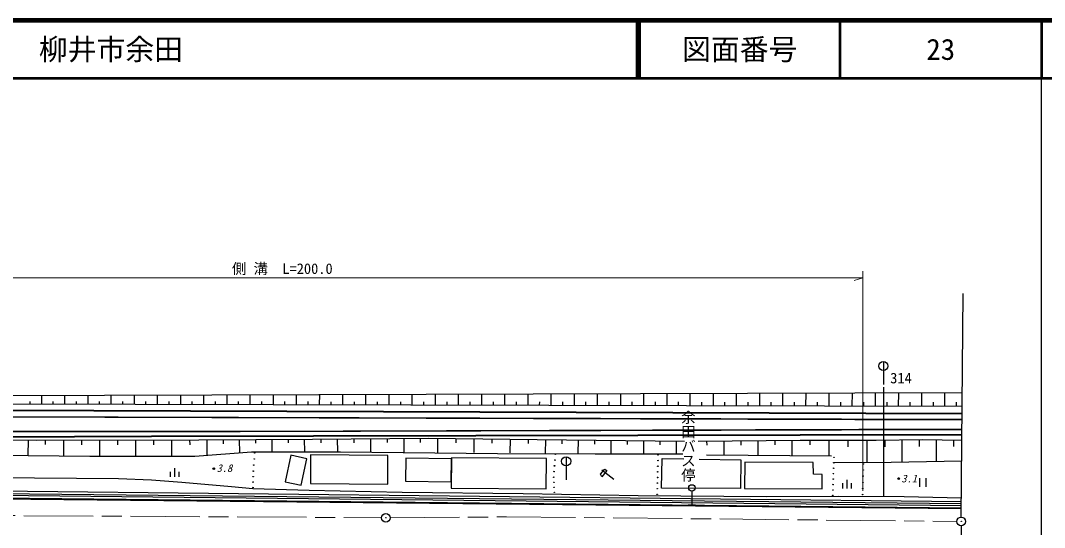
# Model space of a CAD drawing. Units: millimetres, scale not verified. Extents: x 40000 to 680000, y 20000 to 380000.
# Drawn here: x 401832 to 579500, y 292092 to 380000 of the extents above; entities that cross this region are included whole.
import ezdxf
from ezdxf.enums import TextEntityAlignment as Align

# ---------------------------------------------------------------- set-up
doc = ezdxf.new("R2010")
doc.units = ezdxf.units.MM
doc.header["$LTSCALE"] = 1000
doc.linetypes.add('CHAIN', pattern=[18.5, 12, -1.5, 3.5, -1.5])
for name, color, linetype, lineweight in [('M-BGD', 7, 'Continuous', 25), ('M-BMK', 2, 'CHAIN', 13), ('M-BMK-OTRS', 5, 'Continuous', 25), ('M-BMK-SRVR', 3, 'Continuous', 25), ('M-STR-HTXT', 7, 'Continuous', 13), ('M-STR-STRC', 7, 'Continuous', 25), ('M-TTL', 2, 'Continuous', 140), ('M-TTL-BAND', 7, 'Continuous', 25), ('M-TTL-LINE', 7, 'Continuous', 50)]:
    doc.layers.add(name, color=color, linetype=linetype, lineweight=lineweight)
doc.layers.add('M-TTL-TXT', color=7, linetype='Continuous')
doc.styles.add('@ＭＳ ゴシック', font='')
doc.styles.add('ＭＳ ゴシック', font='')
doc.styles.get('@ＭＳ ゴシック').set_extended_font_data('@MS Gothic')
doc.styles.get('ＭＳ ゴシック').set_extended_font_data('MS Gothic')

msp = doc.modelspace()

# ---------------------------------------------------------------- linework, layer by layer
at = {"layer": 'M-BGD'}
for p, q in [((565134, 315438), (366517, 314801)), ((405520, 313535), (405524, 314926)), ((409538, 313524), (409542, 314939)), ((413556, 313514), (413560, 314952)), ((417575, 313503), (417578, 314965)), ((421593, 313493), (421597, 314978)), ((425611, 313482), (425615, 314990)), ((429629, 313472), (429633, 315003)), ((433647, 313461), (433651, 315016)), ((437665, 313451), (437669, 315029)), ((441683, 313440), (441687, 315042)), ((445701, 313430), (445705, 315055)), ((449719, 313419), (449724, 315068)), ((453737, 313409), (453742, 315081)), ((457756, 313398), (457760, 315094)), ((461774, 313388), (461778, 315106)), ((465792, 313377), (465796, 315119)), ((469810, 313367), (469814, 315132)), ((473828, 313356), (473833, 315145)), ((477846, 313346), (477851, 315158)), ((481864, 313335), (481869, 315171)), ((485882, 313325), (485887, 315184)), ((489900, 313314), (489905, 315197)), ((493918, 313304), (493923, 315210)), ((497936, 313293), (497942, 315223)), ((501955, 313283), (501960, 315235)), ((505973, 313272), (505978, 315248)), ((509991, 313262), (509996, 315261)), ((514009, 313251), (514014, 315274)), ((518027, 313241), (518032, 315287)), ((522045, 313230), (522050, 315300)), ((526063, 313220), (526069, 315313)), ((530081, 313209), (530087, 315326)), ((534099, 313199), (534105, 315339)), ((538117, 313188), (538123, 315352)), ((542136, 313178), (542141, 315364)), ((546154, 313167), (546159, 315377)), ((550172, 313157), (550178, 315390)), ((554190, 313146), (554196, 315403)), ((558208, 313136), (558214, 315416)), ((562226, 313125), (562232, 315429)), ((366344, 313637), (565240, 313117)), ((403511, 313540), (403512, 313954)), ((407529, 313529), (407530, 313950)), ((411547, 313519), (411549, 313947)), ((415566, 313508), (415567, 313943)), ((419584, 313498), (419585, 313940)), ((423602, 313487), (423603, 313936)), ((427620, 313477), (427621, 313933)), ((431638, 313466), (431639, 313929)), ((435656, 313456), (435657, 313926)), ((439674, 313445), (439675, 313922)), ((443692, 313435), (443693, 313919)), ((447710, 313424), (447712, 313915)), ((451728, 313414), (451730, 313912)), ((455746, 313403), (455748, 313909)), ((459765, 313393), (459766, 313905)), ((463783, 313382), (463784, 313902)), ((467801, 313372), (467802, 313898)), ((471819, 313361), (471820, 313895)), ((475837, 313351), (475838, 313891)), ((479855, 313340), (479856, 313888)), ((483873, 313330), (483875, 313884)), ((487891, 313319), (487893, 313881)), ((491909, 313309), (491911, 313877)), ((495927, 313298), (495929, 313874)), ((499946, 313288), (499947, 313870)), ((503964, 313277), (503965, 313867)), ((507982, 313267), (507983, 313863)), ((512000, 313256), (512001, 313860)), ((516018, 313246), (516019, 313856)), ((520036, 313235), (520038, 313853)), ((524054, 313225), (524056, 313849)), ((528072, 313214), (528074, 313846)), ((532090, 313204), (532092, 313842)), ((536108, 313193), (536110, 313839)), ((540126, 313183), (540128, 313835)), ((544145, 313172), (544146, 313832)), ((548163, 313162), (548164, 313828)), ((552181, 313151), (552183, 313825)), ((556199, 313141), (556201, 313822)), ((560217, 313130), (560219, 313818)), ((564235, 313120), (564237, 313815)), ((366346, 311410), (565205, 310867)), ((366380, 311350), (565205, 310767)), ((366424, 312579), (565214, 311912)), ((366424, 312479), (565214, 311812)), ((439960, 308818), (565166, 309191)), ((366315, 307701), (424587, 307979)), ((366315, 307601), (424588, 307879)), ((366323, 308831), (439960, 308818)), ((366323, 308731), (439960, 308718)), ((375836, 307492), (404577, 307243)), ((424587, 307979), (565184, 308271)), ((424588, 307879), (565184, 308171)), ((432749, 307301), (452480, 307431)), ((439960, 308718), (565166, 309091)), ((445433, 307384), (445447, 305224)), ((448252, 307403), (448256, 306749)), ((451071, 307421), (451085, 305224)), ((452480, 307431), (472632, 307575)), ((453920, 307441), (453924, 306776)), ((456799, 307462), (456815, 305224)), ((459677, 307482), (459682, 306800)), ((462556, 307503), (462573, 305190)), ((465435, 307523), (465440, 306818)), ((468314, 307544), (468331, 305153)), ((471193, 307564), (471198, 306836)), ((472632, 307575), (491491, 307326)), ((474204, 307554), (474172, 305116)), ((477347, 307512), (477337, 306787)), ((480490, 307471), (480459, 305076)), ((483633, 307429), (483624, 306717)), ((486777, 307388), (486745, 305035)), ((403140, 307256), (403117, 304631)), ((404577, 307243), (432749, 307301)), ((406142, 307246), (406143, 306456)), ((409272, 307253), (409277, 304591)), ((412402, 307259), (412404, 306452)), ((415532, 307266), (415538, 304550)), ((418663, 307272), (418664, 306449)), ((421793, 307278), (421799, 304509)), ((424923, 307285), (424925, 306446)), ((428053, 307291), (428059, 304468)), ((431184, 307298), (431185, 306443)), ((434158, 307310), (434176, 304607)), ((436977, 307329), (436982, 306580)), ((439796, 307347), (439811, 305057)), ((442614, 307366), (442619, 306723)), ((489920, 307346), (489911, 306647)), ((491491, 307326), (517016, 307077)), ((492909, 307312), (492887, 304996)), ((495746, 307284), (495739, 306592)), ((498582, 307256), (498559, 304959)), ((501418, 307229), (501411, 306542)), ((504254, 307201), (504232, 304923)), ((507090, 307173), (507083, 306493)), ((509926, 307146), (509904, 304886)), ((512762, 307118), (512756, 306443)), ((515598, 307090), (515577, 304850)), ((519405, 307077), (537124, 307223)), ((520882, 307089), (520888, 306365)), ((523835, 307113), (523855, 304653)), ((526788, 307137), (526794, 306385)), ((529741, 307162), (529762, 304607)), ((532694, 307186), (532700, 306406)), ((535647, 307211), (535669, 304561)), ((537124, 307223), (550313, 307223)), ((538772, 307223), (538772, 306417)), ((542069, 307223), (542069, 304512)), ((545367, 307223), (545367, 306078)), ((548664, 307223), (548664, 303445)), ((550313, 307223), (558309, 307327)), ((551799, 307223), (551799, 306101)), ((554771, 307223), (554771, 303518)), ((557743, 307223), (557743, 306122)), ((558309, 307327), (565174, 307224)), ((560716, 307223), (560716, 303588)), ((563688, 307223), (563688, 306144)), ((387739, 304732), (413884, 304474)), ((413884, 304474), (427853, 304441)), ((427853, 304441), (432106, 304441)), ((432106, 304441), (441897, 305224)), ((441897, 305224), (457350, 305224)), ((448766, 304611), (447750, 300040)), ((451520, 303999), (448766, 304611)), ((450505, 299428), (451520, 303999)), ((452166, 304698), (452124, 299699)), ((465584, 304585), (452166, 304698)), ((457350, 305224), (484605, 304926)), ((465542, 299586), (465584, 304585)), ((468685, 304119), (468614, 300143)), ((476610, 303978), (468685, 304119)), ((476539, 300002), (476610, 303978)), ((476611, 304190), (476566, 298936)), ((493109, 304049), (476611, 304190)), ((484605, 304926), (501553, 304842)), ((493064, 298795), (493109, 304049)), ((496496, 304370), (496496, 300370)), ((501553, 304842), (516762, 304842)), ((513036, 298928), (513173, 304063)), ((513173, 304063), (516944, 303972)), ((519580, 303926), (526804, 303836)), ((520833, 304676), (542544, 304508)), ((526804, 303836), (526759, 298837)), ((428574, 302355), (428574, 300855)), ((502492, 301355), (503187, 302231)), ((502692, 302110), (504773, 300488)), ((503187, 302231), (503537, 301953)), ((527493, 303436), (527420, 298856)), ((539380, 303364), (527493, 303436)), ((539416, 301364), (539380, 303364)), ((543009, 303378), (552912, 303445)), ((552912, 303445), (565144, 303641)), ((380502, 300843), (404291, 300707)), ((404291, 300707), (418853, 300574)), ((418853, 300574), (424569, 300375)), ((424569, 300375), (429819, 299976)), ((427824, 301755), (427824, 300855)), ((429324, 301755), (429324, 300855)), ((502704, 300902), (502492, 301355)), ((503537, 301953), (502704, 300902)), ((540943, 301292), (539416, 301364)), ((540943, 298820), (540943, 301292)), ((545227, 300358), (545227, 298858)), ((557828, 300653), (557828, 299153)), ((558968, 299153), (558968, 300653)), ((359594, 298896), (565083, 296601)), ((429819, 299976), (438469, 299175)), ((438469, 299175), (442125, 298843)), ((442125, 298843), (451895, 298577)), ((447750, 300040), (450505, 299428)), ((451895, 298577), (468049, 298242)), ((452124, 299699), (465542, 299586)), ((468614, 300143), (476539, 300002)), ((476566, 298936), (493064, 298795)), ((526759, 298837), (513036, 298928)), ((527420, 298856), (540943, 298820)), ((544477, 299758), (544477, 298858)), ((545977, 299758), (545977, 298858)), ((565072, 295304), (361628, 297399)), ((565073, 295455), (361630, 297549)), ((365854, 298343), (565080, 296247)), ((468049, 298242), (489052, 297973)), ((489052, 297973), (508986, 297640)), ((508986, 297640), (531257, 297444)), ((518322, 298396), (518322, 296016)), ((531257, 297444), (543819, 297511)), ((543819, 297511), (555128, 297441)), ((555128, 297441), (565089, 297240)), ((517692, 296016), (518952, 296016))]:
    msp.add_line(p, q, dxfattribs=at)
for centre, radius in [((442385, 303964), 50), ((442470, 305018), 50), ((494555, 303783), 50), ((494626, 304777), 50), ((496496, 303570), 800), ((512461, 304663), 50), ((542972, 304258), 50), ((435368, 302295), 150), ((435368, 302295), 90), ((435368, 302295), 30), ((442301, 302910), 50), ((494484, 302789), 50), ((512413, 302716), 50), ((512437, 303690), 50), ((542911, 302372), 50), ((542942, 303315), 50), ((548056, 302057), 50), ((548084, 303122), 50), ((442204, 300910), 50), ((442216, 301855), 50), ((494342, 300801), 50), ((494413, 301795), 50), ((512364, 300768), 50), ((512388, 301742), 50), ((542850, 300485), 50), ((542881, 301428), 50), ((548027, 300992), 50), ((554202, 300572), 150), ((554202, 300572), 90), ((554202, 300572), 30), ((442179, 299020), 50), ((442191, 299965), 50), ((494380, 299930), 50), ((494418, 299059), 50), ((512315, 298821), 50), ((512340, 299795), 50), ((518322, 298956), 560), ((542790, 298599), 50), ((542820, 299542), 50), ((547971, 298862), 50), ((547999, 299927), 50), ((494456, 298188), 50), ((512291, 297847), 50), ((542759, 297655), 50), ((547942, 297797), 50)]:
    msp.add_circle(centre, radius, dxfattribs=at)
at = {"layer": 'M-BMK'}
for p, q in [((365436, 294355), (464474, 293781)), ((465974, 293783), (486146, 293934)), ((486146, 293934), (564304, 293162))]:
    msp.add_line(p, q, dxfattribs=at)
at = {"layer": 'M-BMK-OTRS'}
for p, q in [((565060, 293905), (565392, 332637)), ((565048, 292405), (564692, 246618))]:
    msp.add_line(p, q, dxfattribs=at)
at = {"layer": 'M-BMK-SRVR'}
for centre, radius in [((465224, 293777), 750), ((465224, 293777), 30), ((565054, 293155), 750), ((565054, 293155), 30)]:
    msp.add_circle(centre, radius, dxfattribs=at)
at = {"layer": 'M-STR-HTXT'}
for p, q in [((547963, 298435), (547963, 336540)), ((349737, 335361), (547963, 335361)), ((547963, 335361), (546463, 334941))]:
    msp.add_line(p, q, dxfattribs=at)
at = {"layer": 'M-STR-STRC'}
for p, q in [((551543, 320888), (551543, 316888)), ((551593, 297463), (551593, 316441)), ((365938, 298005), (565077, 295932))]:
    msp.add_line(p, q, dxfattribs=at)
msp.add_circle((551543, 320088), 800, dxfattribs=at)
at = {"layer": 'M-TTL'}
msp.add_line((680000, 380000), (40000, 380000), dxfattribs=at)
at = {"layer": 'M-TTL-BAND'}
msp.add_line((579000, 20000), (579000, 370000), dxfattribs=at)
at = {"layer": 'M-TTL-LINE'}
for p, q in [((508747, 380000), (508747, 370000)), ((509247, 380000), (509247, 370000)), ((543997, 380000), (543997, 370000)), ((579000, 380000), (579000, 370000)), ((40000, 370000), (680000, 370000))]:
    msp.add_line(p, q, dxfattribs=at)

# ---------------------------------------------------------------- texts
at = {"layer": 'M-BGD', "style": '@ＭＳ ゴシック'}
msp.add_text('余田バス停', height=1833, rotation=270, dxfattribs=at).set_placement((516220, 312458), align=Align.BOTTOM_LEFT)
at = {"layer": 'M-BGD', "style": 'ＭＳ ゴシック', "oblique": 15}
for s, p in [('3.8', (435884, 301333)), ('3.1', (554677, 299518))]:
    msp.add_text(s, height=1320, dxfattribs=at).set_placement(p, align=Align.BOTTOM_LEFT)
at = {"layer": 'M-STR-HTXT', "style": 'ＭＳ ゴシック'}
msp.add_text('側 溝\u3000L=200.0', height=1833, dxfattribs=at).set_placement((438517, 335510), align=Align.BOTTOM_LEFT)
at = {"layer": 'M-STR-STRC', "style": 'ＭＳ ゴシック'}
msp.add_text('314', height=1833, dxfattribs=at).set_placement((552728, 316537), align=Align.BOTTOM_LEFT)
at = {"layer": 'M-TTL-TXT', "style": 'ＭＳ ゴシック'}
msp.add_text('柳井市余田', height=3666, dxfattribs=at).set_placement((405024, 375000), align=Align.MIDDLE_LEFT)
for s, p in [('図面番号', (526622, 375000)), ('23', (561497, 375000))]:
    msp.add_text(s, height=3666, dxfattribs=at).set_placement(p, align=Align.MIDDLE_CENTER)

doc.saveas('drawing.dxf')
